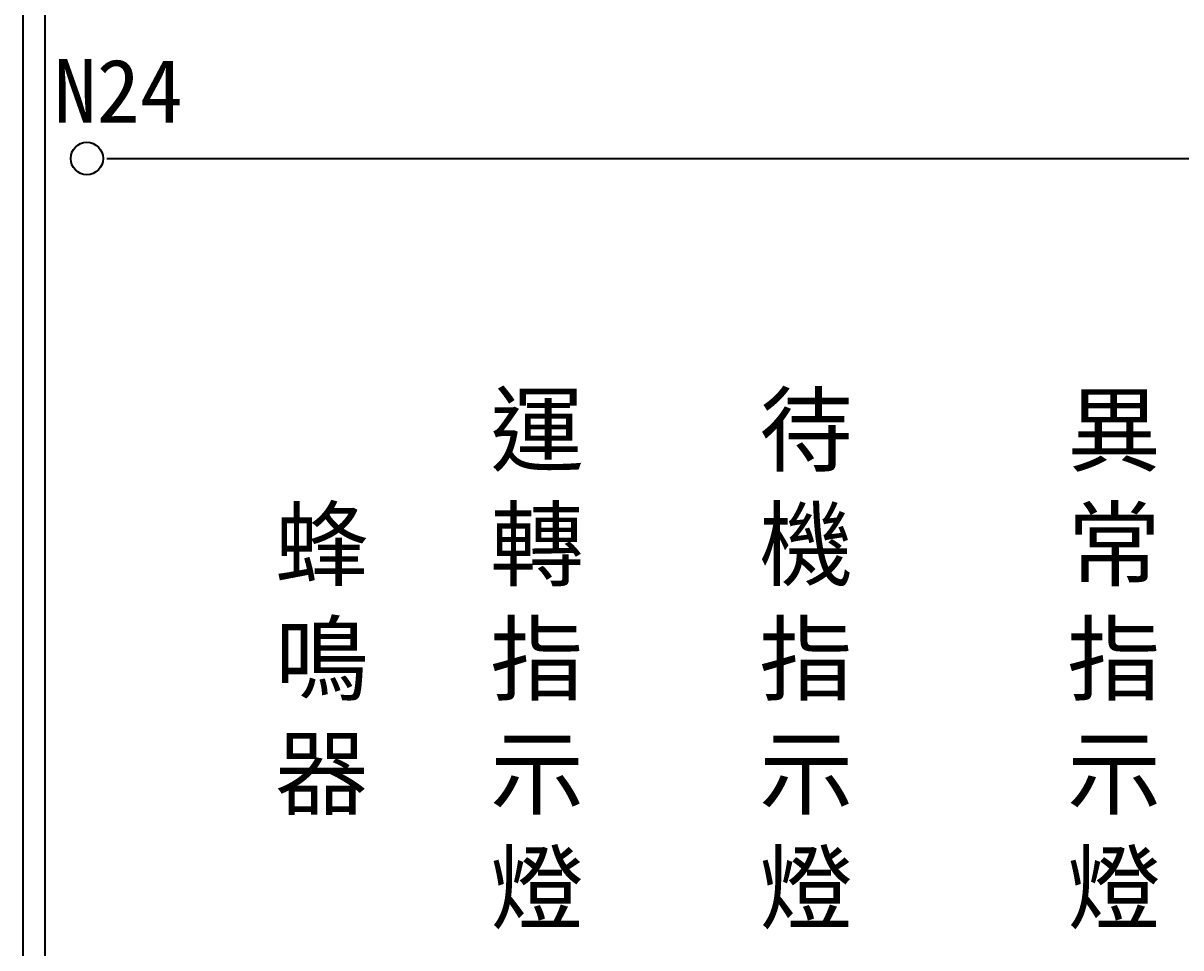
# Model space of a CAD drawing. Extents: x 926 to 1213, y 3 to 207.
# Drawn here: x 925.7 to 991.5, y 55.1 to 107.6 of the extents above; entities that cross this region are included whole.
import ezdxf

# ---------------------------------------------------------------- set-up
doc = ezdxf.new("R2010")
doc.units = 0
doc.layers.add('圖框層', color=7, linetype='CONTINUOUS')
doc.layers.add('標尺寸層', color=3, linetype='CONTINUOUS')
doc.styles.add('CNS', font='romanc.shx', dxfattribs={"bigfont": 'chineset.shx'})
doc.styles.add('STSL', font='kaiu.ttf')

msp = doc.modelspace()

# ---------------------------------------------------------------- linework, layer by layer
at = {"layer": '圖框層', "color": 7}
for p, q in [((925.742, 3), (925.742, 206.969)), ((926.992, 4.25), (926.992, 205.719))]:
    msp.add_line(p, q, dxfattribs=at)
at = {"layer": '標尺寸層', "color": 7}
msp.add_line((930.49, 99.958), (1208.361, 99.958), dxfattribs=at)
msp.add_circle((929.363, 99.958), 0.92, dxfattribs=at)

# ---------------------------------------------------------------- texts
at = {"layer": '圖框層', "color": 4, "style": 'STSL'}
msp.add_text('N24', height=3.6, dxfattribs=at).set_placement((927.474, 102))
at = {"layer": '標尺寸層', "color": 7, "char_height": 3.9, "width": 2.84806, "attachment_point": 5, "style": 'CNS'}
for s, insert in [('{\\fDFKai-SB|b0|i0|c136|p65;運轉指示燈}', (954.931, 71.35)), ('{\\fDFKai-SB|b0|i0|c136|p65;待機指示燈}', (970.215, 71.35)), ('{\\fDFKai-SB|b0|i0|c136|p65;異常指示燈}', (987.705, 71.35)), ('{\\fDFKai-SB|b0|i0|c136|p65;蜂鳴器}', (942.705, 71.35))]:
    msp.add_mtext(s, dxfattribs=dict(at, insert=insert))

doc.saveas('drawing.dxf')
